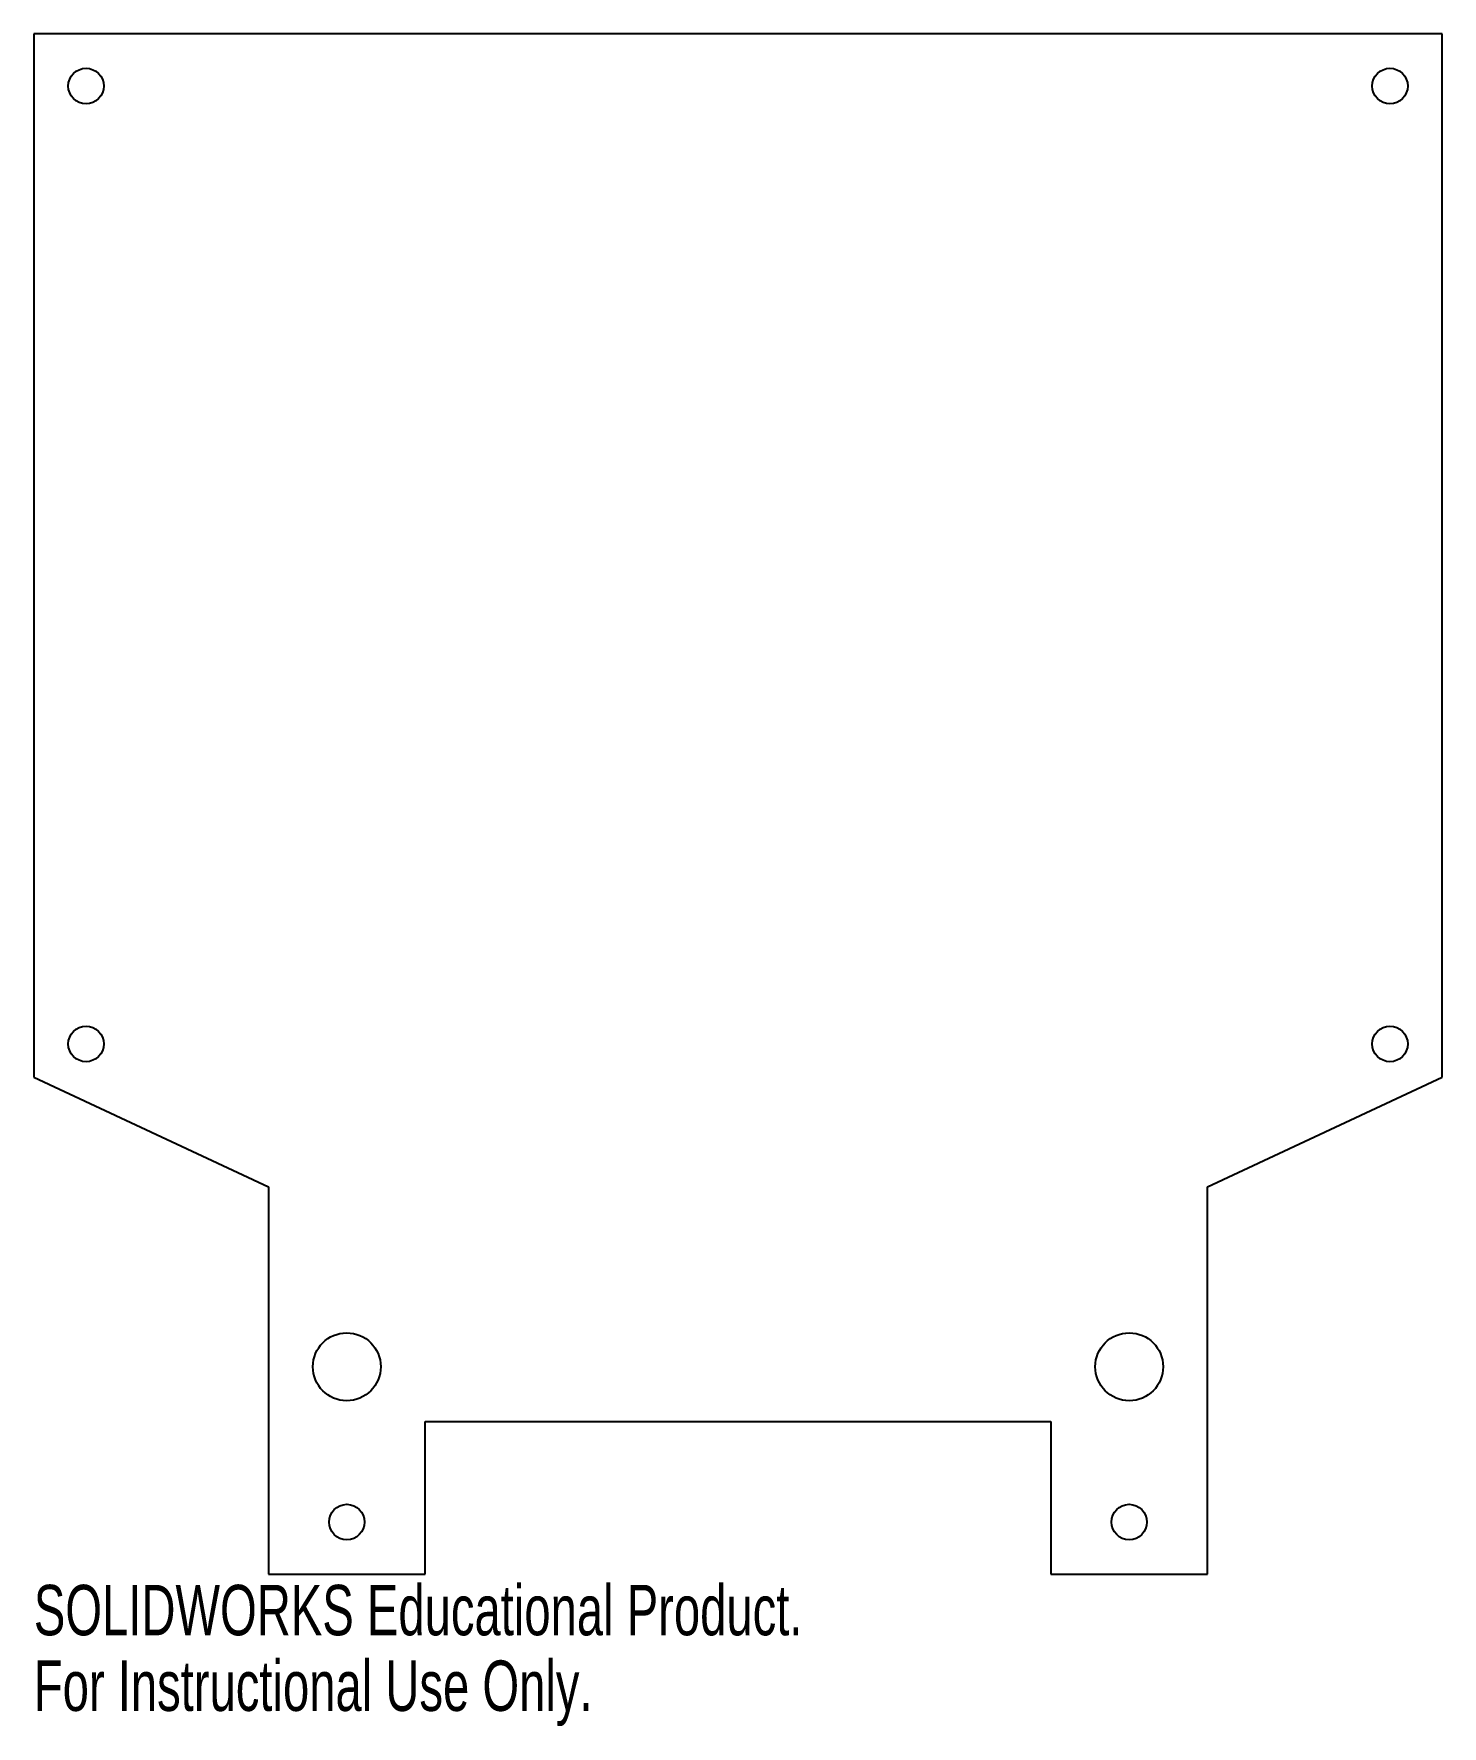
# Model space of a CAD drawing. Header units: inches. Extents: x -2.66 to 2.66, y -3.04 to 3.35.
import ezdxf

# ---------------------------------------------------------------- set-up
doc = ezdxf.new("R2010")
doc.units = ezdxf.units.IN
doc.header["$MEASUREMENT"] = 0
doc.styles.add('SLDTEXTSTYLE0', font='TXT', dxfattribs={"width": 0.7})

msp = doc.modelspace()

# ---------------------------------------------------------------- linework, layer by layer
at = {"color": 7, "linetype": 'Continuous', "lineweight": 25}
for p, q in [((-2.6575, 3.3465), (-2.6575, -0.5906)), ((2.6575, 3.3465), (-2.6575, 3.3465)), ((2.6575, -0.5906), (2.6575, 3.3465)), ((-2.6575, -0.5906), (-1.7717, -1.0036)), ((1.7717, -1.0036), (2.6575, -0.5906)), ((-1.7717, -1.0036), (-1.7717, -2.4659)), ((1.7717, -2.4659), (1.7717, -1.0036)), ((-1.1811, -1.8898), (1.1811, -1.8898)), ((-1.1811, -2.4659), (-1.1811, -1.8898)), ((1.1811, -1.8898), (1.1811, -2.4659)), ((-1.7717, -2.4659), (-1.1811, -2.4659)), ((1.1811, -2.4659), (1.7717, -2.4659))]:
    msp.add_line(p, q, dxfattribs=at)
for centre, radius in [((-2.4606, 3.1496), 0.0669), ((2.4606, 3.1496), 0.0669), ((-2.4606, -0.4651), 0.0669), ((2.4606, -0.4651), 0.0669), ((-1.4764, -1.6831), 0.128), ((1.4764, -1.6831), 0.128), ((-1.4764, -2.269), 0.0669), ((1.4764, -2.269), 0.0669)]:
    msp.add_circle(centre, radius, dxfattribs=at)

# ---------------------------------------------------------------- texts
at = {"color": 7, "linetype": 'Continuous', "char_height": 0.1903, "attachment_point": 1, "style": 'SLDTEXTSTYLE0'}
for s, insert in [('SOLIDWORKS Educational Product.', (-2.6575, -2.506)), ('For Instructional Use Only.', (-2.6575, -2.7914))]:
    msp.add_mtext(s, dxfattribs=dict(at, insert=insert))

doc.saveas('drawing.dxf')
